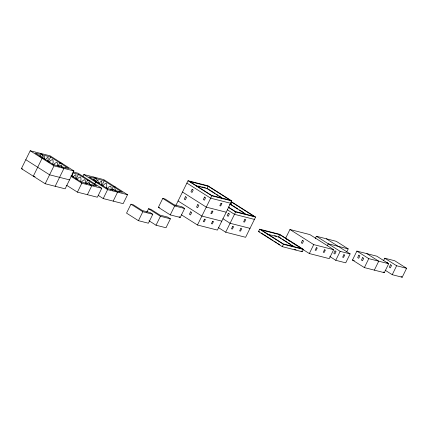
<?xml version="1.0" encoding="UTF-8"?>
<svg xmlns="http://www.w3.org/2000/svg" width="428" height="428" viewBox="0 0 428 428"><rect width="100%" height="100%" fill="white"/><g stroke="black" fill="none" stroke-linecap="round" stroke-linejoin="round"><path stroke-width="0.64" d="M21.4 168.643L30.201 150.758L50.135 155.84L73.926 170.943L65.126 188.828L45.191 183.746L21.4 168.643L22.647 168.958M41.741 157.429L42.912 155.043L40.168 153.299M48.23 161.768L50.579 156.996L68.881 168.611L53.548 164.7L35.246 153.085L50.579 156.996M45.191 183.746L53.992 165.855L73.926 170.943M57.967 166.385L59.727 162.806L62.028 163.394M55.159 186.287L63.959 168.402L61.215 166.658M76.072 179.113L78.42 174.346L96.717 185.961L81.384 182.05L71.16 175.56M82.952 176.32L83.829 174.528L103.763 179.616L127.555 194.713L123.152 203.658L103.223 198.576L98.354 195.484M77.431 192.145L81.834 183.205L101.762 188.288L97.365 197.233L77.431 192.145L66.618 185.287M86.103 183.136L87.569 180.151L89.869 180.739M87.398 194.692L91.795 185.747L89.051 184.003M95.369 181.199L96.541 178.813L93.796 177.074M94.551 184.463L95.728 182.082L98.028 182.665M101.859 185.543L104.207 180.771L122.51 192.386L107.177 188.475L88.874 176.86L104.207 180.771M103.223 198.576L107.621 189.631L127.555 194.713M111.89 189.561L113.356 186.581L115.656 187.164M113.185 201.117L117.588 192.172L114.843 190.428M130.947 204.188L126.544 213.133L138.442 220.682L148.409 223.223L152.807 214.284L150.062 212.539L142.396 210.581L133.247 204.777L130.947 204.188L142.84 211.737L152.807 214.284M138.442 220.682L142.84 211.737M146.777 212.304L148.537 208.73L150.838 209.313L159.992 215.124L167.658 217.082L170.403 218.82L166 227.766L156.033 225.224L149.008 220.762M158.365 207.35L162.768 198.405L165.069 198.993L174.217 204.803L181.884 206.756L184.629 208.5L180.231 217.445L170.264 214.899L158.365 207.35L159.516 207.644M156.033 225.224L160.436 216.279L170.403 218.82M170.264 214.899L174.661 205.959L184.629 208.5M175.737 205.74L188.042 180.728L207.971 185.811L231.762 200.914L217.403 230.098L197.474 225.01L181.429 214.829M195.543 185.64L206.965 188.55L208.12 186.196L230.082 200.138L211.683 195.441L189.722 181.504L208.12 186.196M197.474 225.01L211.833 195.826L231.762 200.914M229.504 204.37L230.772 204.691L231.933 202.337L253.895 216.279L235.496 211.582L228.172 206.938M225.684 232.206L235.641 211.967L255.575 217.055L245.613 237.294L225.684 232.206L218.489 227.643M258.485 231.548L259.641 229.194L279.575 234.276L303.366 249.38L302.205 251.734L282.277 246.646L258.485 231.548L259.769 231.874M267.147 234.105L278.564 237.016L279.725 234.662L301.681 248.604L283.283 243.906L261.326 229.97L279.725 234.662M285.535 238.45L289.938 229.504L309.872 234.592L333.663 249.69L329.26 258.635L309.326 253.547L301.585 248.631M282.277 246.646L283.432 244.292L303.366 249.38M315.201 238.637L316.372 236.251L336.306 241.333L348.199 248.887L346.734 251.867M309.326 253.547L313.729 244.607L333.663 249.69M327.388 245.586L328.271 243.799L348.199 248.887M335.761 260.294L340.164 251.348L350.131 253.895L345.728 262.835L335.761 260.294L329.817 256.516M352.479 260.042L356.877 251.097L376.811 256.185L388.704 263.734L384.307 272.679L364.372 267.591L352.479 260.042L354.347 260.518M364.372 267.591L368.776 258.651L388.704 263.734M374.34 270.138L378.743 261.192L366.844 253.644M383.563 260.593L384.74 258.207L394.707 260.748L406.6 268.303L402.197 277.242L392.235 274.701L385.205 270.239M392.235 274.701L396.633 265.756L406.6 268.303M198.458 186.036L200.384 186.528M201.674 186.854L205.531 187.839M230.665 202.016L231.933 202.337M230.606 203.268L210.672 198.18L186.881 183.082M44.394 158.895L42.099 158.306L33.293 176.192L35.021 176.636M72.99 171.917L77.971 173.19L101.762 188.288M72.669 172.88L78.42 174.346M226.203 212.208L206.275 207.125L182.483 192.022M254.414 219.409L234.485 214.321L227.289 209.757M71.085 175.945L72.236 176.24M69.523 179.883L49.589 174.801L25.803 159.698M221.806 221.153L201.872 216.065L178.08 200.967M250.016 228.349L230.082 223.266L222.892 218.697M274.557 235.646L276.488 236.138M294.18 249.337L296.085 249.824M384.74 258.207L396.633 265.756M386.714 262.268L387.789 262.953M401.116 276.558L402.197 277.242M356.877 251.097L368.776 258.651M383.226 271.994L384.307 272.679M326.339 238.792L350.131 253.895M316.372 236.251L340.164 251.348M289.938 229.504L313.729 244.607M231.783 201.952L255.575 217.055M207.366 188.518L215.113 193.435M216.22 194.135L217.879 195.189M218.986 195.89L221.752 197.645M206.965 188.55L223.293 198.918M286.091 238.803L287.75 239.851M288.857 240.557L289.965 241.258M292.174 242.665L293.838 243.714M294.945 244.42L297.155 245.822M298.263 246.528L299.37 247.229M230.628 204.306L237.818 208.875M239.477 209.923L243.906 212.737M230.772 204.691L246.539 214.701M278.97 236.984L281.185 238.385M282.287 239.091L287.268 242.253M288.376 242.954L290.591 244.356M291.693 245.062L293.357 246.116M301.103 251.027L302.205 251.734M278.564 237.016L293.769 246.667M188.042 180.728L211.833 195.826M228.45 207.403L235.641 211.967M259.641 229.194L283.432 244.292M261.294 233.035L273.118 240.541M274.241 241.258L276.493 242.687M277.622 243.404L279.875 244.832M162.768 198.405L174.661 205.959M179.129 216.745L180.231 217.445M148.537 208.73L160.436 216.279M83.829 174.528L107.621 189.631M71.016 176.341L81.834 183.205M30.201 150.758L53.992 165.855M40.874 157.13A5.334 3.076 -57.6 0 0 40.639 155.519A5.334 3.076 -57.6 0 0 39.676 156.124M45.208 159.853A5.334 3.076 -57.6 0 1 47.925 157.381A5.334 3.076 -57.6 0 1 47.572 161.335M49.07 162.506A5.334 4.28 -75.7 0 1 52.735 159.601A5.334 4.28 -75.7 0 1 52.473 164.668M42.078 158.216A5.334 3.076 -57.6 0 1 44.261 156.445A5.334 3.076 -57.6 0 1 44.314 159.2M53.65 164.898A5.334 4.28 -75.7 0 1 57.106 162.378A5.334 4.28 -75.7 0 1 57.406 165.764M65.436 167.958A5.334 4.28 -75.7 0 1 65.8 167.894M61.841 167.182A5.334 4.28 -75.7 0 0 61.423 165.117A5.334 4.28 -75.7 0 0 59.021 166.305M73.049 177.203A5.334 3.076 -57.6 0 1 75.761 174.726A5.334 3.076 -57.6 0 1 75.408 178.685M77.115 179.471A5.334 4.28 -75.7 0 1 80.571 176.946A5.334 4.28 -75.7 0 1 80.491 181.616M72.097 173.795A5.334 3.076 -57.6 0 1 72.155 176.55M81.486 182.248A5.334 4.28 -75.7 0 1 84.947 179.723A5.334 4.28 -75.7 0 1 85.145 183.548M92.913 185.41A5.334 4.28 -75.7 0 1 93.641 185.244A5.334 4.28 -75.7 0 1 93.78 185.629M89.677 184.532A5.334 4.28 -75.7 0 0 89.265 182.467A5.334 4.28 -75.7 0 0 86.568 183.949M94.502 180.905A5.334 3.076 -57.6 0 0 94.267 179.295A5.334 3.076 -57.6 0 0 93.304 179.899M99.098 183.27A5.334 3.076 -57.6 0 1 101.554 181.151A5.334 3.076 -57.6 0 1 101.201 185.11M102.902 185.896A5.334 4.28 -75.7 0 1 106.363 183.371A5.334 4.28 -75.7 0 1 106.283 188.042M96 181.665A5.334 3.076 -57.6 0 1 97.889 180.22A5.334 3.076 -57.6 0 1 97.942 182.975M107.278 188.673A5.334 4.28 -75.7 0 1 110.734 186.148A5.334 4.28 -75.7 0 1 110.938 189.973M118.706 191.835A5.334 4.28 -75.7 0 1 119.428 191.669A5.334 4.28 -75.7 0 1 119.567 192.054M112.355 190.374A5.334 4.28 -75.7 0 1 115.052 188.892A5.334 4.28 -75.7 0 1 115.442 190.524M185.468 196.698L184.265 199.143L185.34 199.828L186.549 197.383L185.468 196.698M192.161 189.304L190.958 191.755L192.038 192.44L193.242 189.989L192.161 189.304M190.626 211.801L189.422 214.251L190.503 214.936L191.707 212.486L190.626 211.801M197.757 204.595L196.554 207.04L197.634 207.724L198.838 205.28L197.757 204.595M204.525 197.057L203.321 199.507L204.402 200.192L205.606 197.741L204.525 197.057M204.493 219.2L203.284 221.645L204.193 221.875L205.397 219.43L204.493 219.2M212.021 211.052L210.817 213.502L211.721 213.733L212.925 211.288L212.021 211.052M221.009 203.284L219.805 205.729L220.709 205.959L221.913 203.514L221.009 203.284M212.609 221.271L211.405 223.716L212.309 223.951L213.513 221.501L212.609 221.271M228.338 213.198L227.129 215.648L228.21 216.333L229.413 213.882L228.338 213.198M232.704 226.396L231.5 228.846L232.404 229.076L233.608 226.626L232.704 226.396M244.821 219.425L243.618 221.87L244.522 222.1L245.726 219.655L244.821 219.425M240.82 228.466L239.616 230.917L240.52 231.147L241.724 228.696L240.82 228.466M302.484 240.343L301.28 242.788L302.361 243.473L303.564 241.028L302.484 240.343M316.346 247.737L315.142 250.187L316.046 250.417L317.25 247.967L316.346 247.737M324.467 249.808L323.263 252.258L324.167 252.488L325.371 250.038L324.467 249.808M335.006 250.883L333.803 253.333L334.883 254.018L336.087 251.568L335.006 250.883M343.85 254.756L342.646 257.201L343.55 257.431L344.754 254.986L343.85 254.756M358.851 255.158L357.648 257.608L358.728 258.293L359.932 255.842L358.851 255.158M362.628 257.619L361.425 260.069L362.505 260.754L363.709 258.309L362.628 257.619M390.486 264.729L389.282 267.179L390.363 267.864L391.567 265.414L390.486 264.729"/></g></svg>
